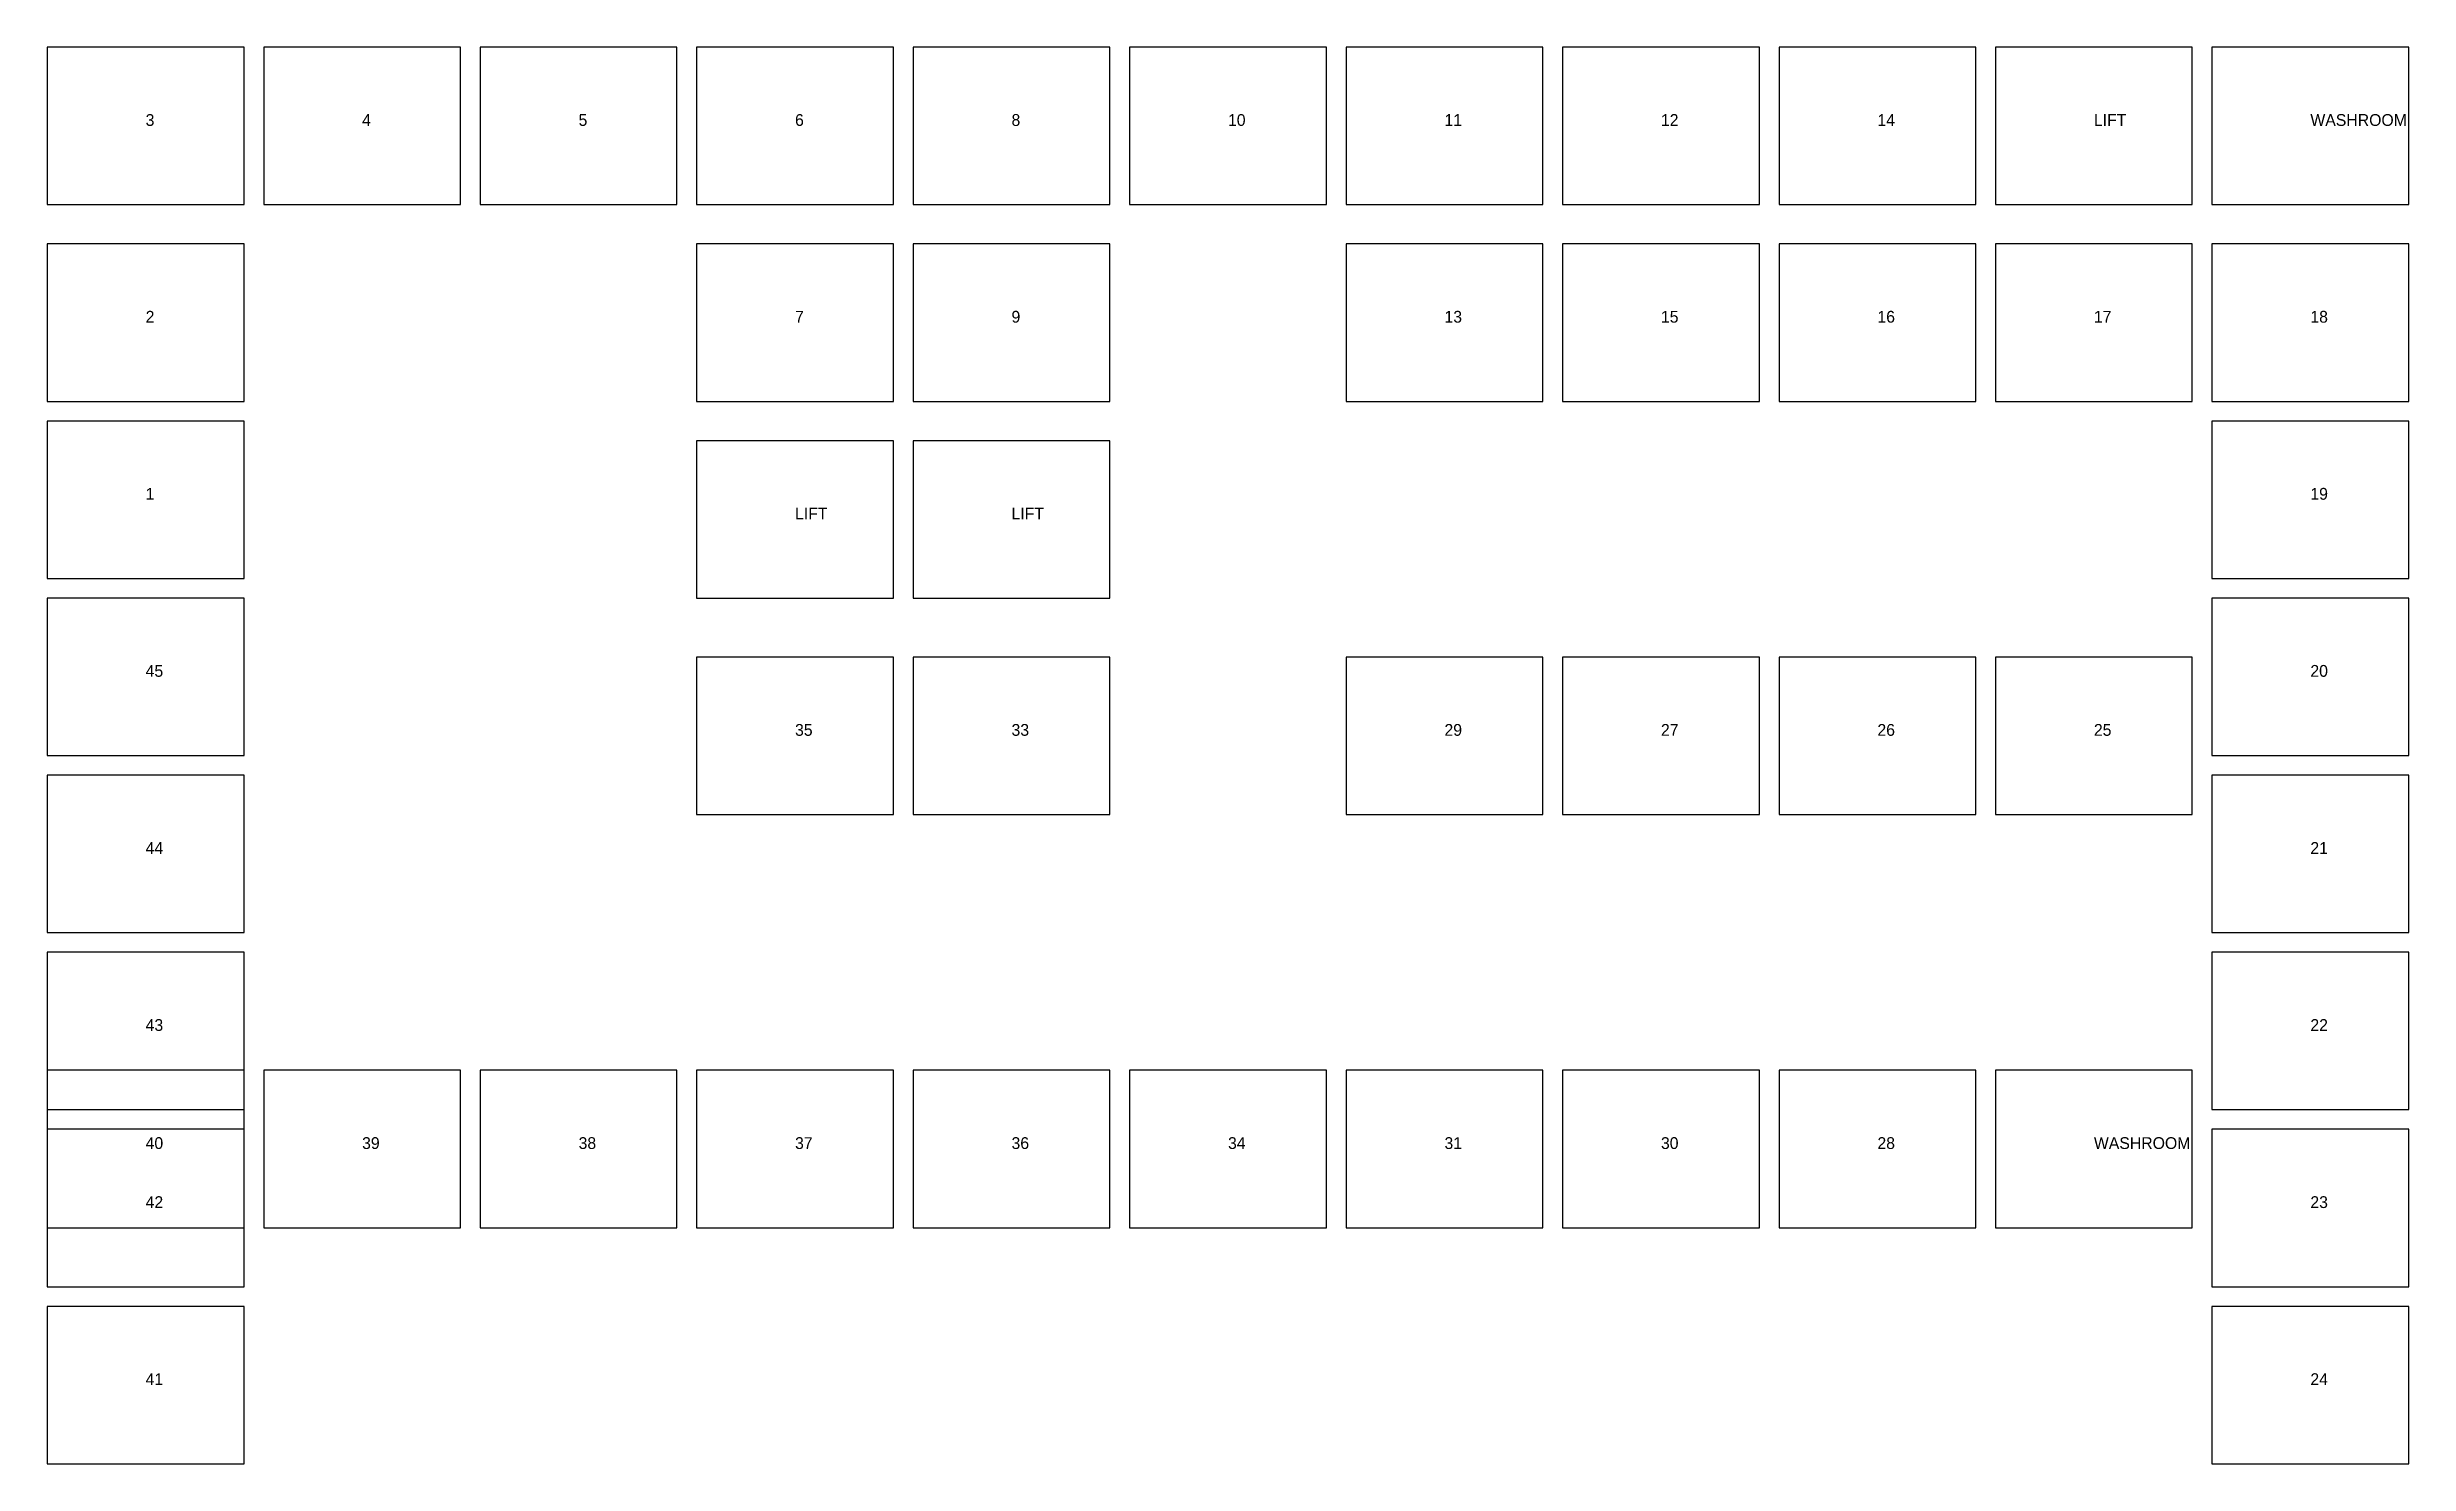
# Model space of a CAD drawing. Header units: metres. Extents: x 0 to 6000, y -600 to 3000.
import ezdxf

# ---------------------------------------------------------------- set-up
doc = ezdxf.new("R2010")
doc.units = ezdxf.units.M

msp = doc.modelspace()

# ---------------------------------------------------------------- linework, layer by layer
for points in [[(0, 2600), (500, 2600), (500, 3000), (0, 3000)], [(550, 2600), (1050, 2600), (1050, 3000), (550, 3000)], [(1100, 2600), (1600, 2600), (1600, 3000), (1100, 3000)], [(1650, 2600), (2150, 2600), (2150, 3000), (1650, 3000)], [(2200, 2600), (2700, 2600), (2700, 3000), (2200, 3000)], [(2750, 2600), (3250, 2600), (3250, 3000), (2750, 3000)], [(3300, 2600), (3800, 2600), (3800, 3000), (3300, 3000)], [(3850, 2600), (4350, 2600), (4350, 3000), (3850, 3000)], [(4400, 2600), (4900, 2600), (4900, 3000), (4400, 3000)], [(4950, 2600), (5450, 2600), (5450, 3000), (4950, 3000)], [(5500, 2600), (6000, 2600), (6000, 3000), (5500, 3000)], [(0, 2100), (500, 2100), (500, 2500), (0, 2500)], [(1650, 2100), (2150, 2100), (2150, 2500), (1650, 2500)], [(2200, 2100), (2700, 2100), (2700, 2500), (2200, 2500)], [(3300, 2100), (3800, 2100), (3800, 2500), (3300, 2500)], [(3850, 2100), (4350, 2100), (4350, 2500), (3850, 2500)], [(4400, 2100), (4900, 2100), (4900, 2500), (4400, 2500)], [(4950, 2100), (5450, 2100), (5450, 2500), (4950, 2500)], [(5500, 2100), (6000, 2100), (6000, 2500), (5500, 2500)], [(0, 1650), (500, 1650), (500, 2050), (0, 2050)], [(5500, 1650), (6000, 1650), (6000, 2050), (5500, 2050)], [(1650, 1600), (2150, 1600), (2150, 2000), (1650, 2000)], [(2200, 1600), (2700, 1600), (2700, 2000), (2200, 2000)], [(0, 1200), (500, 1200), (500, 1600), (0, 1600)], [(5500, 1200), (6000, 1200), (6000, 1600), (5500, 1600)], [(1650, 1050), (2150, 1050), (2150, 1450), (1650, 1450)], [(2200, 1050), (2700, 1050), (2700, 1450), (2200, 1450)], [(3300, 1050), (3800, 1050), (3800, 1450), (3300, 1450)], [(3850, 1050), (4350, 1050), (4350, 1450), (3850, 1450)], [(4400, 1050), (4900, 1050), (4900, 1450), (4400, 1450)], [(4950, 1050), (5450, 1050), (5450, 1450), (4950, 1450)], [(0, 750), (500, 750), (500, 1150), (0, 1150)], [(5500, 750), (6000, 750), (6000, 1150), (5500, 1150)], [(0, 300), (500, 300), (500, 700), (0, 700)], [(5500, 300), (6000, 300), (6000, 700), (5500, 700)], [(0, 0), (500, 0), (500, 400), (0, 400)], [(550, 0), (1050, 0), (1050, 400), (550, 400)], [(1100, 0), (1600, 0), (1600, 400), (1100, 400)], [(1650, 0), (2150, 0), (2150, 400), (1650, 400)], [(2200, 0), (2700, 0), (2700, 400), (2200, 400)], [(2750, 0), (3250, 0), (3250, 400), (2750, 400)], [(3300, 0), (3800, 0), (3800, 400), (3300, 400)], [(3850, 0), (4350, 0), (4350, 400), (3850, 400)], [(4400, 0), (4900, 0), (4900, 400), (4400, 400)], [(4950, 0), (5450, 0), (5450, 400), (4950, 400)], [(0, -150), (500, -150), (500, 250), (0, 250)], [(5500, -150), (6000, -150), (6000, 250), (5500, 250)], [(0, -600), (500, -600), (500, -200), (0, -200)], [(5500, -600), (6000, -600), (6000, -200), (5500, -200)]]:
    msp.add_lwpolyline(points, close=True)

# ---------------------------------------------------------------- texts
for s, p in [('3', (250, 2800)), ('4', (800, 2800)), ('5', (1350, 2800)), ('6', (1900, 2800)), ('8', (2450, 2800)), ('10', (3000, 2800)), ('11', (3550, 2800)), ('12', (4100, 2800)), ('14', (4650, 2800)), ('LIFT', (5200, 2800)), ('WASHROOM', (5750, 2800)), ('2', (250, 2300)), ('7', (1900, 2300)), ('9', (2450, 2300)), ('13', (3550, 2300)), ('15', (4100, 2300)), ('16', (4650, 2300)), ('17', (5200, 2300)), ('18', (5750, 2300)), ('1', (250, 1850)), ('19', (5750, 1850)), ('LIFT', (1900, 1800)), ('LIFT', (2450, 1800)), ('45', (250, 1400)), ('20', (5750, 1400)), ('35', (1900, 1250)), ('33', (2450, 1250)), ('29', (3550, 1250)), ('27', (4100, 1250)), ('26', (4650, 1250)), ('25', (5200, 1250)), ('44', (250, 950)), ('21', (5750, 950)), ('43', (250, 500)), ('22', (5750, 500)), ('40', (250, 200)), ('39', (800, 200)), ('38', (1350, 200)), ('37', (1900, 200)), ('36', (2450, 200)), ('34', (3000, 200)), ('31', (3550, 200)), ('30', (4100, 200)), ('28', (4650, 200)), ('WASHROOM', (5200, 200)), ('42', (250, 50)), ('23', (5750, 50)), ('41', (250, -400)), ('24', (5750, -400))]:
    msp.add_text(s, height=30).set_placement(p)

doc.saveas('drawing.dxf')
